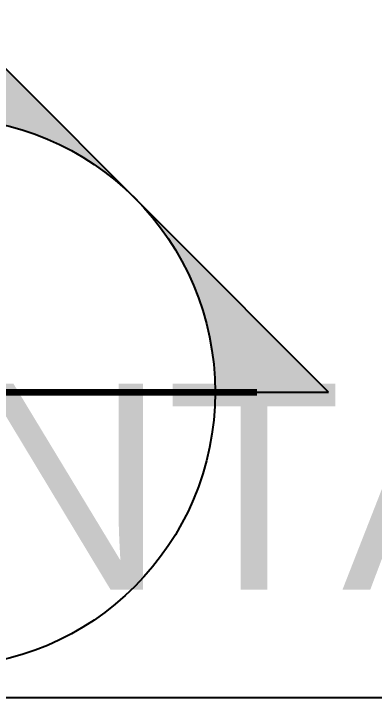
# Model space of a CAD drawing. Header units: metres. Extents: x 47619 to 47719, y 23263 to 23369.
# Drawn here: x 47675.02 to 47682.91, y 23314.29 to 23329.22 of the extents above; entities that cross this region are included whole.
import ezdxf
from ezdxf.enums import TextEntityAlignment as Align

# ---------------------------------------------------------------- set-up
doc = ezdxf.new("R2010")
doc.units = ezdxf.units.M
doc.header["$LTSCALE"] = 0.25
doc.linetypes.add('DIVIDEX2', pattern=[63.5, 25.4, -12.7, 0, -12.7, 0, -12.7])
for name, color, linetype in [('0 @ 1', 7, 'Continuous'), ('SIMB_01', 1, 'Continuous'), ('SIMB_02', 2, 'Continuous'), ('SIMB_PREENCHIMENTO', 253, 'Continuous'), ('SIMB_TXT', 1, 'Continuous')]:
    doc.layers.add(name, color=color, linetype=linetype)
doc.layers.add('SIMB_LCT', color=252, linetype='DIVIDEX2', lineweight=100)
doc.styles.add('SIMB', font='arial.ttf')

# ---------------------------------------------------------------- blocks, each defined once
blk = doc.blocks.new('*U9')
at = {"layer": 'SIMB_LCT'}
blk.add_line((6, 0), (38.483, 0), dxfattribs=at)
at = {"layer": 'SIMB_TXT', "style": 'SIMB'}
for tag, height, p in [('000', 3.5, (0, 2.25)), ('999', 2, (0, -2.525))]:
    blk.add_attdef(tag, text='', height=height, dxfattribs=at).set_placement(p, align=Align.MIDDLE_CENTER)
blk = doc.blocks.new('*U163')
at = {"layer": '0 @ 1'}
blk.add_blockref('*U9', (47651.918, 23320.95), dxfattribs=at)
blk = doc.blocks.new('*U10')
at = {"layer": 'SIMB_PREENCHIMENTO', "transparency": 33554587}
h = blk.add_hatch(color=256, dxfattribs=at)
h.dxf.hatch_style = 1
h.paths.add_polyline_path([(0, 8.483), (-4.152, 4.332, -0.401827), (4.152, 4.332)])
h = blk.add_hatch(color=256, dxfattribs=at)
h.dxf.hatch_style = 1
h.paths.add_polyline_path([(4.332, 4.152, -0.193399), (6, 0), (8.483, 0)])
at = {"layer": 'SIMB_01'}
for p, q in [((8.483, 0), (0, 8.483)), ((-6, 0), (6, 0)), ((6, 0), (8.483, 0))]:
    blk.add_line(p, q, dxfattribs=at)
blk.add_circle((0, 0), 6, dxfattribs=at)
at = {"layer": 'SIMB_TXT', "style": 'SIMB'}
for tag, height, p in [('000', 3.5, (0, 2.25)), ('999', 2, (0, -2.525))]:
    blk.add_attdef(tag, text='', height=height, dxfattribs=at).set_placement(p, align=Align.MIDDLE_CENTER)
blk = doc.blocks.new('*U164')
at = {"layer": '0 @ 1'}
blk.add_blockref('*U10', (47673.428, 23320.95), dxfattribs=at)
blk = doc.blocks.new('*U7')
at = {"layer": 'SIMB_02'}
blk.add_line((6, 0), (67.145, 0), dxfattribs=at)
at = {"layer": 'SIMB_TXT', "style": 'SIMB'}
blk.add_attdef('TITULO_DO_DESENHO', text='', height=4.5, dxfattribs=at).set_placement((10.022, 1), align=Align.BOTTOM_LEFT)
blk.add_attdef('NUM', text='', height=4.5, dxfattribs=at).set_placement((0, 0), align=Align.MIDDLE_CENTER)
blk.add_attdef('ESCALA', (21.304, -4.582), '', height=2, dxfattribs=at)
blk = doc.blocks.new('*U165')
at = {"layer": '0 @ 1'}
ref = blk.add_blockref('*U7', (47651.918, 23314.287), dxfattribs=at)
ref.add_attrib('TITULO_DO_DESENHO', 'PLANTA PAV. SUP.', dxfattribs={"layer": 'SIMB_TXT', "height": 4.5, "style": 'SIMB'}).set_placement((47661.941, 23315.287), align=Align.BOTTOM_LEFT)

msp = doc.modelspace()

# ---------------------------------------------------------------- block references
for name in ['*U164', '*U163', '*U165']:
    msp.add_blockref(name, (0, 0))

doc.saveas('drawing.dxf')
